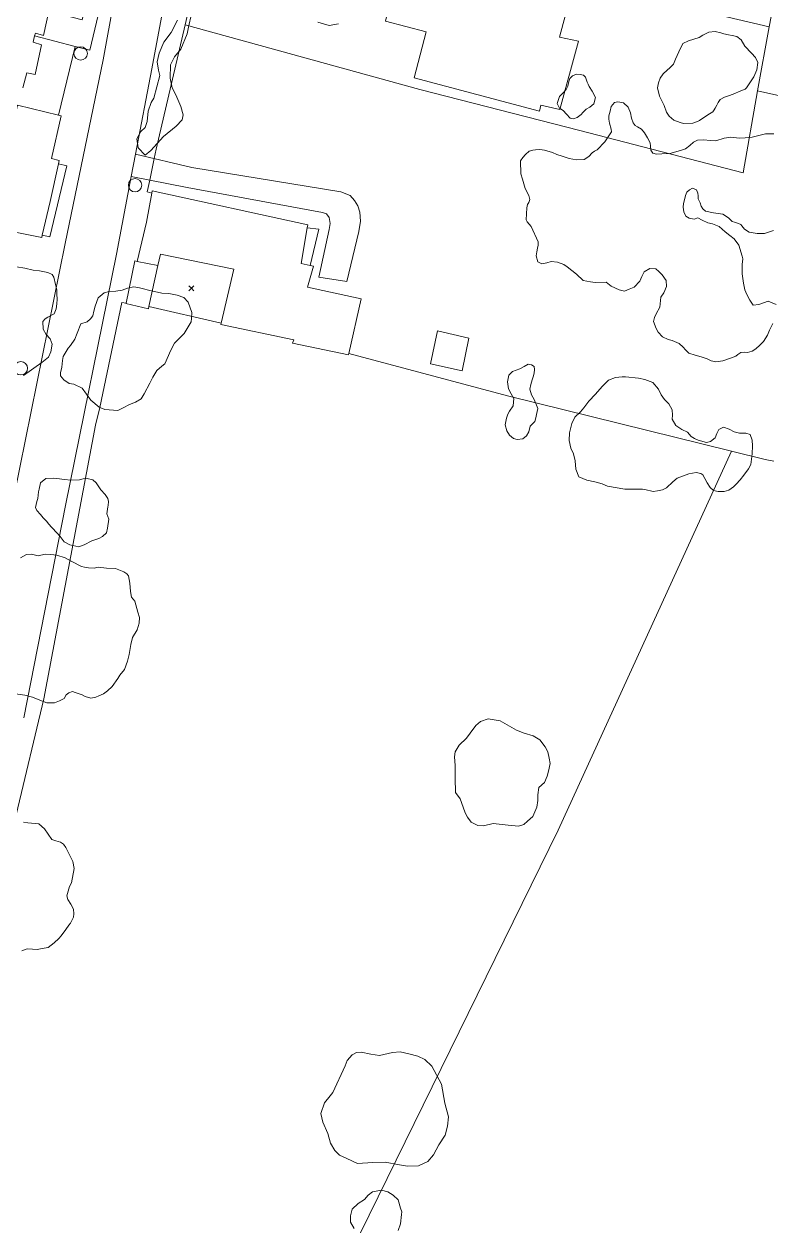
# Model space of a CAD drawing. Header units: metres. Extents: x 4652992 to 4879070, y 2074171 to 2309877.
# Drawn here: x 4654448.3 to 4654534.1, y 2307022.4 to 2307160.3 of the extents above; entities that cross this region are included whole.
import ezdxf

# ---------------------------------------------------------------- set-up
doc = ezdxf.new("R2010")
doc.units = ezdxf.units.M
doc.header["$MEASUREMENT"] = 0
doc.layers.get('0').update_dxf_attribs({"color": 4, "lineweight": 0})
for name, color, linetype, lineweight in [('Level 18', 5, 'Continuous', 0), ('Level 30', 5, 'Continuous', 0), ('Level 31', 38, 'Continuous', 0), ('Level 35', 4, 'Continuous', 0), ('Level 37', 3, 'Continuous', 0), ('Level 38', 3, 'Continuous', 0), ('Level 40', 1, 'Continuous', 0), ('Level 53', 5, 'Continuous', 0), ('Level 61', 4, 'Continuous', 0), ('Level 63', 3, 'Continuous', 0)]:
    doc.layers.add(name, color=color, linetype=linetype, lineweight=lineweight)

# ---------------------------------------------------------------- blocks, each defined once
blk = doc.blocks.new('POSTE')
at = {"color": 0, "linetype": 'ByBlock', "lineweight": -2}
blk.add_circle((0, 0), 0.770001, dxfattribs=at)
blk = doc.blocks.new('COTA')
at = {"color": 0, "linetype": 'ByBlock', "lineweight": -2, "ltscale": 10}
for p, q in [((0, 0), (-1.419522, -1.408457)), ((-1.408457, 1.419522), (0, 0)), ((1.419522, 1.408457), (0, 0)), ((0, 0), (1.408457, -1.419522))]:
    blk.add_line(p, q, dxfattribs=at)

msp = doc.modelspace()

# ---------------------------------------------------------------- linework, layer by layer
at = {"layer": 'Level 18', "color": 30}
for points in [[(4654447.181106, 2307106.234023, 1388.358107), (4654453.035022, 2307135.138085, 1386.264698), (4654457.418745, 2307156.240501, 1384.820176), (4654461.339118, 2307177.916714, 1383.519385), (4654466.528999, 2307204.416959, 1381.84234), (4654469.969536, 2307221.892487, 1380.746592), (4654477.03413, 2307256.23189, 1378.603132), (4654481.809552, 2307279.778996, 1377.057192), (4654481.983504, 2307280.636733, 1377.007993), (4654482.848666, 2307284.90276, 1376.819391), (4654488.335814, 2307312.239203, 1375.507242), (4654494.962577, 2307345.276137, 1374.230556), (4654497.914775, 2307359.293294, 1373.709576), (4654498.329158, 2307363.243513, 1373.50258), (4654498.468793, 2307371.045924, 1373.185825), (4654497.785152, 2307378.537099, 1372.926774), (4654497.402146, 2307380.829484, 1372.757568), (4654496.202634, 2307385.720767, 1372.483444), (4654495.114976, 2307388.697124, 1372.310823), (4654492.454009, 2307393.885061, 1371.968931), (4654491.474355, 2307395.807038, 1371.801524), (4654489.152291, 2307398.677326, 1371.590376), (4654488.391191, 2307399.455232, 1371.548028)], [(4654448.272891, 2307080.689882, 1390.116061), (4654453.065083, 2307105.059668, 1388.448677), (4654458.912653, 2307133.9324, 1386.226485), (4654460.623229, 2307142.826604, 1385.669328), (4654461.118059, 2307145.39949, 1385.553142), (4654463.00506, 2307155.211027, 1384.868406), (4654465.220579, 2307167.092806, 1384.040092), (4654465.632309, 2307169.300903, 1383.869892), (4654467.030991, 2307176.802002, 1383.442154), (4654468.369507, 2307183.636649, 1383.072532), (4654468.918893, 2307186.44189, 1382.870636), (4654471.067298, 2307197.412038, 1382.170379), (4654471.246335, 2307198.326229, 1382.108155), (4654471.527291, 2307199.830809, 1381.966354)]]:
    msp.add_polyline3d(points, dxfattribs=at)
at = {"layer": 'Level 30', "color": 1}
msp.add_line((4654461.321923, 2307133.096254, 1389.9), (4654463.684661, 2307132.614262, 1389.9), dxfattribs=at)
for points in [[(4654458.300547, 2307181.612243, 1385.7), (4654457.940548, 2307180.111441, 1385.7), (4654459.715478, 2307179.666876, 1386.4), (4654457.087707, 2307167.352387, 1386.4), (4654457.04813, 2307167.166921, 1386.4), (4654454.344955, 2307167.802999, 1387.4), (4654451.576398, 2307168.344072, 1387.4), (4654451.058465, 2307166.011353, 1387.4), (4654455.893323, 2307164.76503, 1387.4), (4654454.98794, 2307160.818742, 1387.4), (4654451.171206, 2307161.820029, 1387.4), (4654450.540116, 2307159.015785, 1387.4), (4654449.617262, 2307159.289366, 1388.5), (4654449.532056, 2307158.974814, 1388.40662), (4654449.343523, 2307158.27881, 1388.2), (4654450.334268, 2307157.97046, 1387.3), (4654449.600784, 2307154.566649, 1387.3), (4654448.631905, 2307154.752193, 1387.9), (4654448.179725, 2307153.025743, 1387.6)], [(4654511.179762, 2307164.010179, 1388.7), (4654509.808198, 2307158.846324, 1388.7), (4654512.006547, 2307158.389756, 1388.2), (4654509.855517, 2307150.517161, 1388.2), (4654507.66858, 2307151.01838, 1388.7), (4654507.506025, 2307150.344957, 1388.7), (4654493.137749, 2307154.178356, 1388.7), (4654494.496114, 2307159.469325, 1388.7), (4654489.819696, 2307160.675813, 1388.3), (4654490.262402, 2307162.447891, 1388.6), (4654490.628531, 2307164.278579, 1388.5), (4654495.424985, 2307162.977934, 1388.7), (4654497.117253, 2307169.8273, 1388.7), (4654501.816939, 2307168.570442, 1388.7), (4654501.398617, 2307166.48974, 1388.7), (4654511.179762, 2307164.010179, 1388.7)], [(4654452.58523, 2307149.810783, 1388.9), (4654451.484751, 2307144.917232, 1389.2), (4654452.364423, 2307144.662757, 1389.2), (4654452.279296, 2307144.287743, 1389.248106), (4654451.302671, 2307139.985389, 1389.8), (4654450.412939, 2307136.115956, 1388.866596), (4654450.349459, 2307135.83988, 1388.8), (4654436.244569, 2307138.652406, 1388.629763), (4654433.778565, 2307139.144129, 1388.6), (4654433.885695, 2307139.59145, 1388.6), (4654430.268335, 2307140.556382, 1388.4), (4654431.957032, 2307148.325903, 1388.4), (4654433.567097, 2307147.993416, 1388.49296), (4654435.421024, 2307147.610569, 1388.6), (4654435.449922, 2307147.687623, 1388.6), (4654435.657852, 2307148.242058, 1388.6), (4654443.005246, 2307146.623872, 1389), (4654446.462376, 2307145.878744, 1389), (4654447.56938, 2307151.016799, 1388.9), (4654452.27997, 2307149.88418, 1388.9), (4654452.58523, 2307149.810783, 1388.9)], [(4654461.321923, 2307133.096254, 1392.6), (4654462.389925, 2307137.612732, 1392.9), (4654462.990341, 2307140.936952, 1392.9), (4654463.036765, 2307141.193984, 1392.9), (4654480.895554, 2307137.28704, 1392.9), (4654480.835609, 2307136.942545, 1392.878555)], [(4654480.835609, 2307136.942545, 1392.878555), (4654480.122674, 2307132.845457, 1392.6235), (4654481.173753, 2307132.632943, 1390.330993), (4654481.577033, 2307132.551405, 1389.4514), (4654480.868806, 2307130.131198, 1390.3514), (4654487.041195, 2307128.800749, 1390.2), (4654485.63013, 2307122.530141, 1389.518819), (4654485.591146, 2307122.356897, 1389.5), (4654479.164377, 2307123.71072, 1389.5), (4654479.307621, 2307124.094935, 1389.8), (4654470.929495, 2307125.841553, 1389.8), (4654470.970722, 2307126.017287, 1389.8), (4654472.419512, 2307132.192922, 1389.8), (4654464.003068, 2307133.920994, 1392.2), (4654463.684661, 2307132.614262, 1392.6)]]:
    msp.add_polyline3d(points, dxfattribs=at)
at = {"layer": 'Level 31'}
msp.add_line((4654461.321923, 2307133.096254, 1389.9), (4654463.684661, 2307132.614262, 1389.9), dxfattribs=at)
at = {"layer": 'Level 31', "flags": 128}
for points, elevation in [([(4654463.684661, 2307132.614262), (4654462.657697, 2307127.924639), (4654462.600837, 2307127.664987), (4654460.01479, 2307128.258331), (4654460.023211, 2307128.298051), (4654461.054429, 2307133.162417), (4654461.321923, 2307133.096254)], 1389.9), ([(4654499.403128, 2307124.296654), (4654498.637058, 2307120.532759), (4654494.992106, 2307121.351525), (4654495.784733, 2307125.109122), (4654499.403128, 2307124.296654)], 1390)]:
    msp.add_lwpolyline(points, dxfattribs=dict(at, elevation=elevation))
at = {"layer": 'Level 35'}
msp.add_line((4654470.970722, 2307126.017287, 1389.551384), (4654462.657697, 2307127.924639, 1389.551384), dxfattribs=at)
at = {"layer": 'Level 35', "extrusion": (0.0159742072739065, 0.0675216876525355, 0.9975899189539376), "elevation": 231520.532464, "flags": 128}
msp.add_lwpolyline([(-3998338.921419, -3308683.442305), (-3998339.100647, -3308679.118638), (-3998330.55122, -3308679.118638)], dxfattribs=at)
at = {"layer": 'Level 35', "flags": 128}
for points, elevation in [([(4654450.412939, 2307136.115956), (4654451.28388, 2307135.906625), (4654453.239761, 2307144.056839), (4654452.279296, 2307144.287743)], 1388.351384), ([(4654481.173753, 2307132.632943), (4654482.175565, 2307136.793314), (4654480.835609, 2307136.942545)], 1389.151384)]:
    msp.add_lwpolyline(points, dxfattribs=dict(at, elevation=elevation))
at = {"layer": 'Level 37', "extrusion": (-0.9729276673113583, 0.2284975018511814, 0.034650336619553), "elevation": -4001231.131526, "flags": 128}
msp.add_lwpolyline([(-3310207.230745, 140115.897047), (-3310221.890875, 140115.19661), (-3310227.086732, 140114.296069)], dxfattribs=at)
at = {"layer": 'Level 37', "extrusion": (-0.2228108903208538, 0.1342016333304875, 0.9655802549585706), "elevation": -726120.298497, "flags": 128}
msp.add_lwpolyline([(-4377705.343759, 2700905.222863), (-4377775.436566, 2700899.031321), (-4377822.994362, 2700893.415009)], dxfattribs=at)
at = {"layer": 'Level 37'}
for points in [[(4654466.823552, 2307160.260492, 1387.051384), (4654493.771584, 2307152.841374, 1387.551384), (4654512.13627, 2307148.127147, 1388.051384), (4654530.898919, 2307143.270108, 1388.051384), (4654532.572774, 2307152.68405, 1388.051384), (4654533.875241, 2307160.009269, 1388.051384)], [(4654538.686132, 2307130.512386, 1388.851384), (4654548.03128, 2307129.593063, 1388.251384), (4654548.141919, 2307138.165953, 1388.251384), (4654549.568144, 2307148.872264, 1387.851384), (4654532.572774, 2307152.68405, 1388.051384)], [(4654436.014059, 2307036.264401, 1394.400124), (4654439.097123, 2307044.760174, 1394.051384), (4654447.388748, 2307069.569085, 1392.051384), (4654450.590231, 2307082.867062, 1391.951384), (4654456.531846, 2307114.292075, 1389.951384), (4654457.000415, 2307116.32384, 1389.951384), (4654459.542432, 2307128.359052, 1389.39), (4654460.023211, 2307128.298051, 1389.339233)], [(4654485.63013, 2307122.530141, 1389.551384), (4654503.853341, 2307117.668309, 1389.551384), (4654529.570207, 2307111.320903, 1389.290552), (4654533.431954, 2307110.367752, 1389.251384), (4654534.447287, 2307110.166619, 1389.212043)]]:
    msp.add_polyline3d(points, dxfattribs=at)
at = {"layer": 'Level 38'}
for p, q in [((4654463.266245, 2307144.891101, 1387.7514), (4654463.495364, 2307145.983126, 1387.7514)), ((4654462.745747, 2307142.410305, 1387.7514), (4654463.266245, 2307144.891101, 1387.7514))]:
    msp.add_line(p, q, dxfattribs=at)
at = {"layer": 'Level 38', "flags": 128}
for points, elevation in [([(4654452.27997, 2307149.88418), (4654454.175656, 2307157.785657), (4654449.532056, 2307158.974814)], 1387.451384), ([(4654462.990341, 2307140.936952), (4654462.463209, 2307141.063677), (4654462.745747, 2307142.410305)], 1387.7514)]:
    msp.add_lwpolyline(points, dxfattribs=dict(at, elevation=elevation))
at = {"layer": 'Level 38'}
msp.add_polyline3d([(4654454.175656, 2307157.785657, 1387.451384), (4654455.86405, 2307157.329371, 1387.451384), (4654458.162252, 2307167.027636, 1386.951384), (4654457.087707, 2307167.352387, 1386.951384)], dxfattribs=at)
at = {"layer": 'Level 40', "color": 3, "flags": 128}
for points, elevation in [([(4654513.560778, 2307152.642962), (4654513.945745, 2307151.901987), (4654513.769986, 2307151.174364), (4654513.278302, 2307150.806402), (4654512.861692, 2307150.582465), (4654512.484228, 2307150.187043), (4654512.305284, 2307149.946464), (4654511.860946, 2307149.607661), (4654511.424785, 2307149.469479), (4654511.034863, 2307149.522756), (4654510.623203, 2307149.986428), (4654510.240355, 2307150.402661), (4654509.82976, 2307150.70402), (4654509.550772, 2307151.216839), (4654509.83033, 2307152.04104), (4654510.198538, 2307152.398203), (4654510.585248, 2307152.831971), (4654510.753867, 2307153.196644), (4654510.883336, 2307153.732843), (4654511.01389, 2307154.106692), (4654511.287487, 2307154.40561), (4654511.771026, 2307154.572971), (4654512.17025, 2307154.557981), (4654512.550973, 2307154.466387), (4654512.780478, 2307154.249065), (4654513.002871, 2307153.668721), (4654513.108905, 2307153.440584), (4654513.205687, 2307153.174152), (4654513.560778, 2307152.642962)], 1390.1), ([(4654486.210337, 2307022.053002), (4654485.805481, 2307022.793771), (4654485.800324, 2307023.497304), (4654485.987485, 2307024.271829), (4654486.671402, 2307024.927334), (4654487.425618, 2307025.390421), (4654487.835311, 2307025.877562), (4654488.342032, 2307026.282928), (4654489.373971, 2307026.445348), (4654490.091506, 2307026.273369), (4654490.700334, 2307025.893304), (4654491.269018, 2307025.347263), (4654491.56509, 2307024.39832)], 1395), ([(4654491.56509, 2307024.39832), (4654491.692213, 2307023.958142), (4654491.680517, 2307023.6683), (4654491.536736, 2307022.59075), (4654491.294281, 2307021.829522)], 1395)]:
    msp.add_lwpolyline(points, dxfattribs=dict(at, elevation=elevation))
at = {"layer": 'Level 40', "color": 3}
for points in [[(4654467.548506, 2307161.501415, 1392.4), (4654467.187433, 2307159.998539, 1392.4), (4654467.059445, 2307159.202717, 1392.4), (4654466.327428, 2307157.471368, 1392.4), (4654465.603912, 2307156.564599, 1392.4), (4654465.133885, 2307155.660486, 1392.4), (4654465.086162, 2307154.146321, 1392.4), (4654465.318746, 2307153.009796, 1392.4), (4654465.757434, 2307152.205126, 1392.4), (4654466.31959, 2307150.862345, 1392.4), (4654466.595428, 2307149.906261, 1392.4), (4654466.465492, 2307149.365548, 1392.4), (4654465.785437, 2307148.6394, 1392.4), (4654464.322258, 2307147.452667, 1392), (4654462.858517, 2307145.833849, 1392), (4654462.221542, 2307145.287742, 1392), (4654461.409553, 2307146.118672, 1392), (4654461.281879, 2307147.166531, 1392), (4654461.737519, 2307148.010608, 1392), (4654462.226107, 2307148.465327, 1392), (4654462.459138, 2307149.172255, 1392), (4654462.554135, 2307150.3575, 1392), (4654462.919162, 2307151.350705, 1392), (4654463.228465, 2307151.848634, 1392), (4654463.909232, 2307154.419522, 1392), (4654463.740289, 2307155.032563, 1392), (4654463.598208, 2307156.020792, 1392), (4654463.829296, 2307156.982924, 1392), (4654464.386226, 2307158.248412, 1392), (4654465.227708, 2307159.38193, 1392), (4654465.947653, 2307160.799253, 1392)], [(4654484.422524, 2307160.365335, 1392.2), (4654483.364897, 2307160.174498, 1392.2), (4654482.06442, 2307160.550971, 1392.2)], [(4654526.863798, 2307149.934725, 1391.4), (4654525.900411, 2307149.276577, 1391.4), (4654525.673438, 2307149.169381, 1391.4), (4654525.143503, 2307148.973272, 1391.4), (4654524.06256, 2307148.931164, 1390.4), (4654523.682076, 2307149.022693, 1390.4), (4654522.94887, 2307149.320582, 1390.4), (4654522.414124, 2307149.773246, 1390.4), (4654522.116921, 2307150.209278, 1390.4), (4654521.826903, 2307151.008141, 1390.4), (4654521.615041, 2307151.464174, 1390.4), (4654521.316781, 2307152.062527, 1390.4), (4654521.063749, 2307153.014603, 1390.4), (4654521.202569, 2307153.588868, 1390.4), (4654521.370193, 2307154.115708, 1390.4), (4654521.737351, 2307154.635071, 1390.4), (4654522.162116, 2307155.059561, 1390.4), (4654522.502553, 2307155.301773, 1390.4), (4654522.88928, 2307155.735434, 1390.4), (4654523.151009, 2307156.307799, 1391.6), (4654523.506537, 2307157.157767, 1393.5), (4654523.973681, 2307158.094587, 1393.5), (4654524.614949, 2307158.424554, 1393.5), (4654525.257238, 2307158.592854, 1393.5), (4654525.870856, 2307158.808414, 1393.5), (4654526.257075, 2307159.078699, 1393.5), (4654526.983406, 2307159.428582, 1393.5), (4654527.683074, 2307159.50237, 1393.5), (4654528.327388, 2307159.347318, 1393.5), (4654528.697168, 2307159.217973, 1393.5), (4654529.227772, 2307159.090286, 1393.5), (4654529.6539, 2307159.0281, 1393.5), (4654530.184498, 2307158.900414, 1393.5), (4654530.659722, 2307158.5439, 1393.5), (4654531.080551, 2307157.796906, 1393.5), (4654531.858118, 2307156.983317, 1392.3), (4654532.306334, 2307156.511689, 1392.3), (4654532.603692, 2307155.914699, 1392.3), (4654532.485483, 2307155.094392, 1392.3), (4654532.130305, 2307154.290727, 1392.3), (4654531.304161, 2307153.034655, 1392.3), (4654531.144089, 2307152.871115, 1392.3), (4654530.652662, 2307152.66607, 1392.3), (4654529.770674, 2307152.309904, 1391.4), (4654529.240673, 2307152.113763, 1391.4), (4654528.757928, 2307151.946713, 1391.4), (4654528.247438, 2307151.664973, 1391.4), (4654528.050197, 2307151.34833, 1391.4), (4654527.890958, 2307151.022552, 1391.4), (4654527.693723, 2307150.70592, 1391.4), (4654527.562235, 2307150.494835, 1391.4), (4654527.430749, 2307150.283753, 1391.4), (4654526.863798, 2307149.934725, 1391.4)], [(4654529.562449, 2307122.012805, 1391.8), (4654528.588402, 2307121.663765, 1391.8), (4654527.786284, 2307121.545554, 1391.8), (4654527.238069, 2307121.677336, 1391.8), (4654526.78963, 2307121.90177, 1391.8), (4654526.076452, 2307122.150965, 1391.8), (4654525.382026, 2307122.317895, 1391.8), (4654524.66883, 2307122.567096, 1391.8), (4654524.292484, 2307122.929726, 1391.8), (4654524.016889, 2307123.22926, 1391.8), (4654523.53977, 2307123.655006, 1391.8), (4654522.734664, 2307124.004075, 1391.8), (4654522.296047, 2307124.109515, 1391.8), (4654521.637127, 2307124.423446, 1391.8), (4654521.150082, 2307124.968247, 1391.8), (4654520.901116, 2307125.378057, 1391.8), (4654520.594826, 2307126.190515, 1391.8), (4654520.710394, 2307126.668261, 1391.8), (4654520.926739, 2307127.082904, 1391.8), (4654521.329537, 2307127.826293, 1392.7), (4654521.443675, 2307128.983447, 1395), (4654521.79489, 2307129.479922, 1395), (4654522.09004, 2307130.222273, 1395), (4654522.058564, 2307130.888265, 1395), (4654521.600093, 2307131.540752, 1395), (4654521.234092, 2307131.938622, 1395), (4654520.886779, 2307132.254536, 1395), (4654520.196096, 2307132.265676, 1395), (4654519.526096, 2307131.884508, 1395), (4654519.284098, 2307131.361709, 1395), (4654519.042106, 2307130.838925, 1395), (4654518.374139, 2307130.147471, 1395), (4654517.812401, 2307129.895243, 1395), (4654517.295923, 2307129.670866, 1395), (4654516.653255, 2307129.820472, 1394.6), (4654515.746919, 2307130.260926, 1393.8), (4654515.186213, 2307130.701737, 1392.7), (4654513.913047, 2307130.658188, 1392), (4654513.355909, 2307130.753253, 1392), (4654512.944971, 2307130.813169, 1392), (4654512.542912, 2307130.909833, 1392), (4654511.754097, 2307131.610451, 1391), (4654510.705765, 2307132.474417, 1390.2), (4654510.301674, 2307132.727492, 1390.2), (4654509.595545, 2307133.014206, 1390.2), (4654508.872656, 2307133.071068, 1390.2), (4654508.370666, 2307132.918899, 1390.2), (4654507.767652, 2307132.83, 1390.2), (4654507.317997, 2307133.055048, 1390.2), (4654507.130565, 2307133.723803, 1390.2), (4654507.200687, 2307134.174727, 1390.2), (4654507.27081, 2307134.625661, 1390.2), (4654507.350886, 2307134.957261, 1390.2), (4654507.366573, 2307135.343334, 1390.2), (4654506.575652, 2307137.093084, 1391.3), (4654506.087889, 2307137.638623, 1391.3), (4654505.985936, 2307137.857802, 1391.3), (4654506.049607, 2307139.244134, 1391.3), (4654506.138451, 2307139.612133, 1391.3), (4654506.273835, 2307139.852137, 1391.3), (4654506.399279, 2307140.211347, 1391.3), (4654506.277437, 2307140.668971, 1391.3), (4654505.867435, 2307141.480565, 1392.2), (4654505.562864, 2307142.536295, 1392.7), (4654505.358247, 2307143.1297, 1392.7), (4654505.338804, 2307144.650435, 1392.7), (4654505.58249, 2307145.019455, 1392.7), (4654505.899247, 2307145.37091, 1392.7), (4654506.334478, 2307145.732754, 1392.7), (4654506.753028, 2307145.865352, 1392.7), (4654507.071903, 2307145.90529, 1392.7), (4654507.545781, 2307145.946826, 1392.7), (4654508.102643, 2307145.851769, 1392.7), (4654509.00708, 2307145.595357, 1392.7), (4654509.491909, 2307145.362114, 1392.7), (4654510.104073, 2307145.176001, 1392.7), (4654510.9082, 2307144.901156, 1393.5), (4654511.765241, 2307144.772693, 1393.5), (4654512.657741, 2307144.791042, 1393.5), (4654513.165548, 2307145.134937, 1393.5), (4654513.572758, 2307145.541873, 1393.5), (4654513.817292, 2307145.75492, 1393.5), (4654514.125944, 2307145.913709, 1393.5), (4654515.037478, 2307146.830789, 1392.3), (4654515.785855, 2307147.975598, 1391), (4654515.738305, 2307148.259842, 1391), (4654515.56005, 2307148.965267, 1391), (4654515.474861, 2307149.414479, 1391), (4654515.490623, 2307149.800441, 1391), (4654515.62412, 2307150.352972, 1391), (4654515.748721, 2307150.868683, 1391), (4654516.129657, 2307151.322744, 1391), (4654516.503731, 2307151.427651, 1391), (4654517.171769, 2307151.305922, 1391), (4654517.70526, 2307150.787794, 1391), (4654517.974521, 2307150.138355, 1391), (4654518.097307, 2307149.524171, 1391), (4654518.28341, 2307149.011699, 1391), (4654518.514021, 2307148.683404, 1391), (4654518.78914, 2307148.539276, 1391), (4654519.229527, 2307148.277446, 1391), (4654519.588776, 2307147.840272, 1391), (4654519.921307, 2307147.292617, 1391), (4654520.244924, 2307146.708151, 1391), (4654520.265727, 2307146.313447, 1391), (4654520.314239, 2307145.873117, 1391), (4654520.535908, 2307145.508051, 1391), (4654520.938639, 2307145.411181, 1391), (4654521.561805, 2307145.447041, 1392.2), (4654522.497448, 2307145.475966, 1394.2), (4654523.696553, 2307145.808389, 1394.2), (4654524.286755, 2307146.015659, 1394.2), (4654524.766625, 2307146.404695, 1394.2), (4654525.201177, 2307146.765837, 1394.2), (4654525.682035, 2307146.999426, 1394.2), (4654526.355018, 2307147.070379, 1394.2), (4654527.138333, 2307146.95956, 1394.2), (4654527.767383, 2307146.932457, 1395.7), (4654528.728168, 2307147.243555, 1395.7), (4654529.49029, 2307147.370063, 1395.7), (4654530.462797, 2307147.252301, 1395.7), (4654531.125582, 2307147.286512, 1395.7), (4654531.951615, 2307147.358915, 1395.7), (4654532.568223, 2307147.520434, 1395.7), (4654533.466093, 2307147.730489, 1395.7), (4654534.428801, 2307147.731282, 1395.7)], [(4654534.377298, 2307136.651957, 1397.6), (4654533.374072, 2307136.314061, 1397.6), (4654532.522944, 2307136.287093, 1397.6), (4654531.607159, 2307136.468731, 1397.6), (4654531.07088, 2307136.790766, 1397.6), (4654530.742491, 2307137.178644, 1397.6), (4654530.623878, 2307137.323009, 1397.6), (4654530.387591, 2307137.457064, 1397.6), (4654529.924791, 2307137.606985, 1397.6), (4654529.634552, 2307137.676789, 1397.6), (4654529.208347, 2307138.102857, 1396.5), (4654528.580538, 2307138.499956, 1395.4), (4654527.494469, 2307138.667402, 1394.4), (4654526.574657, 2307138.849842, 1394.4), (4654526.291054, 2307139.111952, 1394.4), (4654526.098061, 2307139.429834, 1394.4), (4654525.959239, 2307139.812257, 1394.4), (4654525.728832, 2307140.29428, 1394.4), (4654525.726895, 2307140.605013, 1394.4), (4654525.688518, 2307140.924515, 1394.4), (4654525.549686, 2307141.306968, 1394.4), (4654525.093691, 2307141.494215, 1394.4), (4654524.740093, 2307141.307766, 1394.4), (4654524.441646, 2307141.030487, 1394.4), (4654524.271233, 2307140.644852, 1394.4), (4654524.191436, 2307140.314997, 1394.4), (4654524.049577, 2307139.728603, 1394.4), (4654524.02493, 2307139.30794, 1394.4), (4654524.091868, 2307138.787702, 1394.4), (4654524.322288, 2307138.305718, 1394.4), (4654524.724077, 2307138.053975, 1394.4), (4654525.279507, 2307137.959174, 1394.4), (4654525.697084, 2307138.091417, 1394.4), (4654526.191449, 2307137.815506, 1395.6), (4654526.866909, 2307137.523523, 1397.1), (4654527.375175, 2307137.401284, 1397.1), (4654528.147358, 2307137.09966, 1397.1), (4654528.848819, 2307136.505951, 1397.1), (4654529.395261, 2307136.065444, 1397.1), (4654529.877925, 2307135.678918, 1397.1), (4654530.398767, 2307134.974143, 1397.1), (4654530.778151, 2307133.685302, 1397.1), (4654530.861472, 2307133.394848, 1397.1), (4654530.783798, 2307132.75682, 1397.1), (4654530.790387, 2307131.67365, 1397.1), (4654530.951002, 2307130.59213, 1397.1), (4654531.109728, 2307129.820109, 1397.1), (4654531.330322, 2307129.303595, 1397.1), (4654531.669571, 2307128.6427, 1397.1), (4654532.071621, 2307128.082586, 1397.1), (4654532.706374, 2307128.159147, 1395.6), (4654533.774878, 2307128.517689, 1393), (4654534.692278, 2307128.150748, 1392)], [(4654447.444715, 2307132.475527, 1397.8), (4654448.41093, 2307132.299615, 1397.8), (4654449.364361, 2307132.070469, 1397.8), (4654450.078494, 2307132.011448, 1397.8), (4654451.044683, 2307131.835541, 1397.8), (4654451.548796, 2307131.601771, 1397.8), (4654451.749739, 2307131.271952, 1397.8), (4654451.941608, 2307130.437593, 1397.8), (4654452.078651, 2307129.841646, 1397.8), (4654452.069579, 2307129.337131, 1397.8), (4654452.100692, 2307128.766675, 1397.8), (4654452.078843, 2307128.208964, 1397.8), (4654452.014819, 2307127.649761, 1396.3), (4654451.762579, 2307127.086986, 1395.2), (4654451.049783, 2307126.693404, 1395.2), (4654450.719963, 2307126.490231, 1395.2), (4654450.483617, 2307126.208115, 1395.2), (4654450.515405, 2307125.309163, 1394.7), (4654450.863487, 2307124.702253, 1393.4)], [(4654464.132255, 2307129.42893, 1392.8), (4654464.927191, 2307129.416112, 1392.8), (4654465.901306, 2307129.226554, 1392.8), (4654466.677378, 2307128.95092, 1392.8), (4654467.172981, 2307128.430793, 1392.8), (4654467.590325, 2307127.21661, 1392.8), (4654467.564122, 2307126.554611, 1392.8), (4654467.514873, 2307126.16548, 1392.8), (4654466.699415, 2307124.802208, 1392.8), (4654466.108192, 2307124.186982, 1392.8), (4654465.589272, 2307123.688041, 1392.8), (4654465.177238, 2307122.896173, 1392.8), (4654464.501431, 2307121.333609, 1394), (4654464.127716, 2307121.067666, 1394), (4654463.567859, 2307120.579656, 1394), (4654463.114723, 2307119.799234, 1394), (4654462.775591, 2307119.124845, 1394), (4654462.127676, 2307117.902234, 1394), (4654461.766953, 2307117.322024, 1394), (4654461.10189, 2307116.948321, 1394), (4654460.415211, 2307116.668732, 1394), (4654459.69824, 2307116.263063, 1394), (4654459.095248, 2307115.963385, 1394), (4654457.580615, 2307116.104988, 1394), (4654456.931484, 2307116.349841, 1394), (4654455.97507, 2307117.15752, 1394), (4654454.985306, 2307118.547221, 1393.1), (4654454.030555, 2307118.99916, 1393.1), (4654453.475909, 2307119.0879, 1393.1), (4654452.866339, 2307119.501428, 1393.1), (4654452.486411, 2307119.948819, 1393.1), (4654452.48348, 2307120.305644, 1393.1), (4654452.635071, 2307120.936967, 1393.1), (4654452.733206, 2307121.714712, 1393.1), (4654452.802488, 2307122.18778, 1393.1), (4654453.380197, 2307123.117483, 1393.1), (4654453.638738, 2307123.456068, 1393.1), (4654454.14596, 2307124.171424, 1392.6), (4654454.401771, 2307124.867402, 1392.6), (4654454.832488, 2307125.922408, 1392.6), (4654455.552389, 2307126.150453, 1392.6), (4654455.947031, 2307126.501225, 1392.6), (4654456.205791, 2307126.840095, 1392.6), (4654456.337334, 2307127.387796, 1392.6), (4654456.468882, 2307127.935513, 1392.6), (4654456.837526, 2307128.916497, 1392.6), (4654457.502564, 2307129.469756, 1392.6), (4654458.076527, 2307129.643799, 1392.6), (4654458.839881, 2307129.68319, 1392.6), (4654459.571434, 2307129.774793, 1392.6), (4654460.207584, 2307130.023037, 1392.6), (4654460.907346, 2307130.166855, 1392.6), (4654461.588284, 2307130.047773, 1392.6), (4654462.049465, 2307129.936935, 1392.6), (4654462.594494, 2307129.805945, 1392.6), (4654464.132255, 2307129.42893, 1392.8)], [(4654534.31327, 2307125.947885, 1392), (4654533.934758, 2307125.183572, 1392), (4654533.719278, 2307124.613353, 1392), (4654533.240076, 2307123.912182, 1392), (4654532.823182, 2307123.468173, 1392), (4654532.378658, 2307123.069692, 1392), (4654531.924298, 2307122.790201, 1392), (4654531.423561, 2307122.638477, 1392), (4654531.049284, 2307122.689581, 1392), (4654530.648317, 2307122.630488, 1392), (4654530.284844, 2307122.406899, 1392), (4654530.048779, 2307122.230426, 1392), (4654529.562449, 2307122.012805, 1391.8)], [(4654450.863487, 2307124.702253, 1393.4), (4654451.30624, 2307124.199565, 1393.4), (4654451.550625, 2307123.574713, 1393.4), (4654451.398301, 2307122.705538, 1393.4), (4654451.13758, 2307122.088878, 1393.4), (4654450.37178, 2307121.48038, 1393.4), (4654448.253225, 2307119.999818, 1392.5)], [(4654506.429222, 2307114.179448, 1393.4), (4654506.274872, 2307113.540598, 1393.4), (4654506.019188, 2307113.068417, 1393.4), (4654505.612465, 2307112.70369, 1393.4), (4654504.961484, 2307112.646674, 1393.4), (4654504.526527, 2307112.751189, 1393.4), (4654504.056162, 2307113.148802, 1393.4), (4654503.752109, 2307113.648757, 1393.4), (4654503.563695, 2307114.334391, 1393.4), (4654503.708906, 2307115.082187, 1393.4), (4654503.889531, 2307115.536874, 1393.4), (4654504.079256, 2307115.882649, 1393.4), (4654504.496934, 2307116.530548, 1392.7), (4654504.562678, 2307117.335404, 1392), (4654504.274301, 2307117.903791, 1392), (4654503.952388, 2307118.480252, 1392), (4654503.855063, 2307119.252315, 1392), (4654503.975176, 2307120.043458, 1392), (4654504.432527, 2307120.468348, 1392), (4654504.824778, 2307120.623656, 1392), (4654505.25056, 2307120.770907, 1392), (4654505.742431, 2307121.044898, 1392), (4654506.22617, 2307121.285193, 1392), (4654506.603121, 2307121.23025, 1392), (4654506.90584, 2307121.014868, 1392), (4654506.933157, 2307120.687402, 1392), (4654506.902524, 2307120.266906, 1392), (4654506.796698, 2307119.828838, 1392), (4654506.681769, 2307119.499927, 1392), (4654506.518001, 2307118.968847, 1392), (4654506.42129, 2307118.421668, 1392), (4654506.584643, 2307117.776357, 1392), (4654506.914648, 2307117.23361, 1392), (4654507.186699, 2307116.597862, 1392), (4654507.306441, 2307116.212615, 1392), (4654507.258565, 2307115.867656, 1392), (4654507.177166, 2307115.530759, 1392), (4654507.07949, 2307115.126491, 1392), (4654506.981816, 2307114.722232, 1392), (4654506.429222, 2307114.179448, 1393.4)], [(4654524.503607, 2307113.486456, 1394), (4654524.925016, 2307112.997712, 1394), (4654525.326743, 2307112.746182, 1394), (4654525.746196, 2307112.567886, 1394), (4654526.678613, 2307112.291122, 1393), (4654527.169647, 2307112.405898, 1393), (4654527.695239, 2307112.822753, 1393), (4654527.892515, 2307113.318525, 1393), (4654528.126278, 2307113.805542, 1393), (4654528.652859, 2307114.066994, 1393), (4654529.291758, 2307113.835841, 1393), (4654529.876406, 2307113.540127, 1393), (4654530.48769, 2307113.354414, 1393), (4654531.225227, 2307113.371158, 1393), (4654531.727062, 2307113.211749, 1393), (4654531.958602, 2307112.574111, 1393), (4654531.989976, 2307111.907005, 1393), (4654531.959165, 2307110.983296, 1393), (4654531.79547, 2307109.783696, 1393.9), (4654531.516659, 2307109.269509, 1393.9), (4654530.993599, 2307108.542826, 1393.9), (4654530.560214, 2307108.02708, 1393.9), (4654530.09041, 2307107.520102, 1393.9), (4654529.783128, 2307107.206531, 1393.9), (4654529.267092, 2307106.826909, 1393.9), (4654528.731417, 2307106.684449, 1393.9), (4654528.031331, 2307106.658976, 1393.9), (4654527.484873, 2307106.790282, 1393.9), (4654527.109773, 2307107.151591, 1393.9), (4654526.770133, 2307107.659347, 1393.9), (4654526.512215, 2307108.186219, 1393.9), (4654526.264122, 2307108.594515, 1393.9), (4654526.026826, 2307108.729022, 1393.9), (4654525.518103, 2307108.871087, 1392.9), (4654524.652092, 2307108.714314, 1392.5), (4654523.334051, 2307108.215932, 1392.5), (4654522.844723, 2307107.79013, 1392.5), (4654522.092994, 2307107.078091, 1392.5), (4654521.656963, 2307106.872376, 1392.5), (4654521.083811, 2307106.73842, 1392.5), (4654520.564917, 2307106.669048, 1392.5), (4654519.615895, 2307106.897072, 1392.5), (4654519.360386, 2307106.958464, 1392.5), (4654518.547408, 2307106.958959, 1393.6), (4654517.300653, 2307106.956382, 1395.6), (4654515.319766, 2307107.302912, 1396.9), (4654514.729329, 2307107.560529, 1396.9), (4654513.858404, 2307107.769792, 1396.9), (4654512.951179, 2307107.987776, 1396.9), (4654512.042923, 2307108.360344, 1396.9), (4654511.683737, 2307109.256934, 1396.9), (4654511.605027, 2307110.201931, 1396.9), (4654511.418457, 2307111.018535, 1396.9), (4654511.115205, 2307111.670257, 1396.9), (4654510.937434, 2307112.5234, 1396.9), (4654510.958766, 2307113.405922, 1396.9), (4654511.223306, 2307114.500215, 1396.9), (4654511.589976, 2307115.222644, 1396.9), (4654512.238219, 2307115.838834, 1396.9), (4654512.615777, 2307116.288499, 1396.9), (4654513.181624, 2307117.040343, 1396.9), (4654513.949906, 2307117.854909, 1397.8), (4654514.731186, 2307118.738209, 1399), (4654515.440314, 2307119.453238, 1399), (4654516.242458, 2307119.760933, 1399), (4654517.028008, 2307119.841618, 1399), (4654517.407582, 2307119.827382, 1399), (4654518.878475, 2307119.689948, 1399.2), (4654519.602211, 2307119.515983, 1399.2), (4654520.51665, 2307119.180709, 1399.2), (4654521.171902, 2307118.407378, 1399.2), (4654521.474086, 2307117.757424, 1399.2), (4654521.883837, 2307117.235582, 1399.2), (4654522.374745, 2307116.73273, 1399.2), (4654522.749258, 2307116.065443, 1399.2), (4654522.78932, 2307115.440079, 1399.2), (4654522.756048, 2307114.986288, 1399.2), (4654523.161108, 2307114.252013, 1398.1), (4654523.870042, 2307113.803993, 1396.2), (4654524.503607, 2307113.486456, 1394)], [(4654457.810499, 2307104.094693, 1394.4), (4654458.065585, 2307103.500628, 1394.4), (4654457.907015, 2307102.473143, 1394.4), (4654457.77585, 2307101.927486, 1394.4), (4654457.320427, 2307101.504106, 1394.4), (4654456.915456, 2307101.290593, 1394.4), (4654456.093995, 2307100.999522, 1394.4), (4654455.232201, 2307100.540575, 1394.4), (4654454.608199, 2307100.335281, 1394.4), (4654453.55327, 2307100.544204, 1394.4), (4654452.934981, 2307100.91463, 1394.4), (4654452.46077, 2307101.516823, 1394.4), (4654452.113396, 2307101.910995, 1394.4), (4654451.513768, 2307102.543331, 1394.4), (4654451.122929, 2307102.969186, 1393.7), (4654450.922366, 2307103.23954, 1393.7), (4654450.490957, 2307103.654212, 1393.7), (4654450.185053, 2307104.038751, 1393.7), (4654449.763717, 2307104.495459, 1393.7), (4654449.625155, 2307104.839826, 1393.7), (4654449.786606, 2307105.512141, 1393.7), (4654449.877424, 2307105.890329, 1393.7), (4654449.965293, 2307106.624802, 1393.7), (4654450.046024, 2307106.960989, 1393.7), (4654450.217583, 2307107.675406, 1393.7), (4654450.819143, 2307108.153226, 1393.7), (4654451.67471, 2307108.214447, 1393.7), (4654452.061384, 2307108.166029, 1393.7), (4654452.959731, 2307108.055957, 1394.6), (4654453.69035, 2307107.969275, 1394.6), (4654454.670259, 2307108.00031, 1394.6), (4654455.096803, 2307108.119853, 1394.6), (4654455.555055, 2307108.187384, 1394.6), (4654456.223705, 2307108.026788, 1394.6), (4654456.581086, 2307107.674565, 1394.6), (4654457.140198, 2307106.87433, 1394.6), (4654457.624361, 2307106.314096, 1394.6), (4654457.919747, 2307105.888, 1394.6), (4654458.006192, 2307105.512093, 1394.6), (4654457.988886, 2307105.072327, 1394.6), (4654457.948535, 2307104.904452, 1394.6), (4654457.810499, 2307104.094693, 1394.4)], [(4654447.921372, 2307099.078107, 1404.3), (4654448.576835, 2307099.446328, 1404.3), (4654449.152738, 2307099.483247, 1404.3), (4654449.936289, 2307099.295097, 1404.3), (4654450.726889, 2307099.499471, 1404.3), (4654451.406613, 2307099.423855, 1404.3), (4654452.086334, 2307099.348239, 1404.3), (4654453.024868, 2307099.079068, 1404.3), (4654453.789916, 2307098.63255, 1404.3), (4654454.916123, 2307098.055516, 1404.3), (4654455.246013, 2307097.976301, 1404.3), (4654455.709564, 2307097.908791, 1404.3), (4654456.357965, 2307097.884493, 1404.3), (4654456.820095, 2307097.992524, 1404.3), (4654457.79838, 2307097.889012, 1404.3), (4654458.827851, 2307097.817008, 1404.3), (4654459.78761, 2307097.455142, 1404.3), (4654460.128843, 2307097.241804, 1404.3), (4654460.326453, 2307096.975356, 1404.3), (4654460.477066, 2307096.150829, 1404.3), (4654460.556566, 2307095.212028, 1404.3), (4654460.654579, 2307094.531585, 1404.3), (4654461.028448, 2307094.091475, 1404.3), (4654461.386339, 2307092.837303, 1403), (4654461.58706, 2307092.21886, 1403), (4654461.520022, 2307091.576995, 1403), (4654461.289188, 2307090.799033, 1403), (4654460.770675, 2307089.914734, 1403), (4654460.581164, 2307089.126928, 1403), (4654460.384493, 2307087.946185, 1403), (4654460.210742, 2307087.201324, 1401.7), (4654459.847972, 2307086.223677, 1399.8), (4654459.304459, 2307085.605488, 1399.8), (4654459.079898, 2307085.21902, 1399.8), (4654458.414835, 2307084.27777, 1399.8), (4654457.901411, 2307083.784535, 1399.8), (4654457.428049, 2307083.457828, 1399.8), (4654456.891774, 2307083.234291, 1399.8), (4654456.541411, 2307083.054199, 1399.8), (4654455.993707, 2307082.965504, 1399.8), (4654455.330167, 2307083.124764, 1399.8), (4654454.986949, 2307083.339234, 1399.8), (4654454.200247, 2307083.582535, 1399.3), (4654453.860551, 2307083.704284, 1398.2), (4654453.43917, 2307083.570011, 1396.7), (4654453.140962, 2307083.3259, 1395.6), (4654452.936848, 2307082.899711, 1394.4)], [(4654452.936848, 2307082.899711, 1394.4), (4654452.386625, 2307082.632628, 1394.4), (4654451.804713, 2307082.417503, 1394.4), (4654450.918844, 2307082.408372, 1394.4), (4654450.113578, 2307082.734676, 1394.4), (4654449.266523, 2307083.071012, 1394.4), (4654448.389231, 2307083.281561, 1394.4), (4654447.324675, 2307083.448354, 1394.4)], [(4654507.31885, 2307071.860831, 1397.4), (4654507.323385, 2307071.186785, 1397.4), (4654507.196676, 2307070.432111, 1397.4), (4654506.769032, 2307069.35718, 1397.4), (4654506.140008, 2307068.835282, 1397.4), (4654505.70785, 2307068.434364, 1397.4), (4654505.102967, 2307068.243115, 1397.4), (4654503.927863, 2307068.359938, 1396.8), (4654502.211158, 2307068.570521, 1395.8), (4654501.077417, 2307068.280716, 1395.8), (4654500.416788, 2307068.326881, 1395.8), (4654499.674442, 2307068.729786, 1395.8), (4654499.248, 2307069.281643, 1395.8), (4654498.980292, 2307069.795419, 1395.8), (4654498.738251, 2307070.415435, 1395.8), (4654498.414469, 2307071.392264, 1395.8), (4654497.880922, 2307072.129166, 1397), (4654497.829918, 2307073.745787, 1397.4), (4654497.846121, 2307075.200119, 1397.4), (4654497.759842, 2307076.230435, 1397.4), (4654497.835135, 2307076.773277, 1397.4), (4654498.304176, 2307077.558187, 1397.4), (4654499.115746, 2307078.373105, 1397.4), (4654499.533578, 2307078.945987, 1397.4), (4654500.186758, 2307079.799003, 1397.4), (4654500.750255, 2307080.280863, 1397.4), (4654501.60503, 2307080.5806, 1397.4), (4654502.993802, 2307080.340334, 1398.3), (4654504.875423, 2307079.267908, 1399.4), (4654505.745243, 2307078.947187, 1399.4), (4654506.785845, 2307078.641419, 1399.4), (4654507.564591, 2307078.174715, 1399.4), (4654508.14844, 2307077.36317, 1399.4), (4654508.454645, 2307076.786142, 1399.4), (4654508.617135, 2307076.075798, 1399.4), (4654508.739747, 2307075.430994, 1399.4), (4654508.535084, 2307074.585075, 1399.4), (4654508.394383, 2307074.003529, 1399.4), (4654508.073267, 2307073.249939, 1398.8), (4654507.420235, 2307072.682784, 1398.5), (4654507.31885, 2307071.860831, 1397.4)], [(4654448.261422, 2307068.714111, 1398.4), (4654448.748008, 2307068.636374, 1398.4), (4654450.027392, 2307068.534255, 1399.9), (4654450.677548, 2307067.932254, 1402), (4654451.514728, 2307066.736457, 1403.7), (4654451.971397, 2307066.54947, 1403.7), (4654452.48215, 2307066.426939, 1403.7), (4654452.848241, 2307066.184254, 1403.7), (4654453.106152, 2307065.812665, 1403.7), (4654453.90874, 2307064.204404, 1402.7), (4654454.058521, 2307063.408394, 1401.7), (4654453.76941, 2307061.737445, 1401.2), (4654453.517021, 2307061.331952, 1401.2), (4654453.21547, 2307060.23925, 1401.2), (4654453.346752, 2307059.819433, 1401.2), (4654453.688792, 2307059.310243, 1401.2), (4654453.976561, 2307058.736421, 1401.2), (4654454.035904, 2307058.178573, 1401.2), (4654453.984185, 2307057.802691, 1401.2), (4654453.661171, 2307057.103613, 1401.2), (4654453.452969, 2307056.881762, 1401.2), (4654453.100933, 2307056.383807, 1401.2), (4654452.577313, 2307055.655254, 1401.2), (4654452.314872, 2307055.368786, 1401.2), (4654451.762235, 2307054.841344, 1401.2), (4654451.099831, 2307054.340244, 1401.2), (4654450.407107, 2307054.195808, 1401.2), (4654449.80523, 2307054.107227, 1401.2), (4654449.266427, 2307054.119978, 1401.2), (4654448.663261, 2307054.186984, 1401.2), (4654448.062683, 2307053.942817, 1401.2)], [(4654496.644118, 2307036.440869, 1398.8), (4654497.080012, 2307034.879599, 1398.8), (4654496.936746, 2307033.806887, 1398.8), (4654496.68365, 2307032.76057, 1398.8), (4654495.951261, 2307031.654443, 1398.8), (4654495.32875, 2307030.522053, 1398.8), (4654494.676343, 2307029.74641, 1398.8), (4654493.624584, 2307029.24128, 1398.8), (4654492.336546, 2307029.20054, 1398.8), (4654491.444567, 2307029.356104, 1398.8), (4654489.794253, 2307029.658163, 1398.2), (4654488.371909, 2307029.636026, 1397), (4654486.628592, 2307029.513679, 1395.8), (4654485.37196, 2307030.107306, 1395.8), (4654484.529731, 2307030.484641, 1395.8), (4654484.016624, 2307031.017032, 1395.8), (4654483.515124, 2307031.839093, 1395.8), (4654483.204019, 2307032.966496, 1395.8), (4654482.643851, 2307034.270662, 1395.8), (4654482.416296, 2307035.261174, 1395.8), (4654482.833741, 2307036.506627, 1395.8), (4654483.488655, 2307037.285691, 1395.8), (4654483.760967, 2307037.688459, 1395.8), (4654485.186361, 2307040.752514, 1396.9), (4654485.44326, 2307041.333671, 1396.9), (4654486.015585, 2307042.014522, 1396.9), (4654486.481191, 2307042.253494, 1396.9), (4654487.016931, 2307042.300342, 1396.9), (4654488.131847, 2307042.091439, 1396.9), (4654489.136595, 2307041.908951, 1396.9), (4654490.618625, 2307042.254824, 1396.9), (4654491.511532, 2307042.332904, 1396.9), (4654492.502915, 2307042.095178, 1396.9), (4654493.549362, 2307041.844248, 1396.9), (4654494.335431, 2307041.480442, 1396.9), (4654495.134591, 2307040.682159, 1398.2), (4654496.248172, 2307038.632112, 1399.2), (4654496.644118, 2307036.440869, 1398.8)]]:
    msp.add_polyline3d(points, dxfattribs=at)
at = {"layer": 'Level 53', "color": 212}
msp.add_polyline3d([(4654460.623229, 2307142.826604, 1385.669328), (4654467.067071, 2307141.562745, 1386.551893), (4654482.599056, 2307138.723302, 1386.986293), (4654483.049281, 2307138.562373, 1386.99361), (4654483.345621, 2307138.145788, 1387.003038), (4654483.487294, 2307137.44758, 1387.013783), (4654483.354176, 2307136.752452, 1387.022446), (4654482.172121, 2307131.296691, 1387.111893), (4654485.383589, 2307130.77279, 1387.128972), (4654486.773447, 2307136.541801, 1387.121255), (4654486.969601, 2307137.698887, 1387.100279), (4654486.893674, 2307138.755346, 1387.093602), (4654486.654538, 2307139.477322, 1387.079631), (4654486.260429, 2307140.070456, 1387.04284), (4654485.778759, 2307140.643125, 1387.019142), (4654484.684223, 2307141.072426, 1386.995195), (4654467.583369, 2307143.86941, 1386.563447), (4654461.118059, 2307145.39949, 1385.553142)], dxfattribs=at)

# ---------------------------------------------------------------- block references
at = {"layer": 'Level 61', "zscale": 0.1}
for p in [(4654454.811941, 2307156.965759, 1385.009417), (4654461.061804, 2307141.839612, 1386.03), (4654447.946019, 2307120.823366, 1387.809417)]:
    msp.add_blockref('POSTE', p, dxfattribs=at)
at = {"layer": 'Level 63', "xscale": 0.2, "yscale": 0.2, "zscale": 0.1}
msp.add_blockref('COTA', (4654467.529811, 2307130.014856, 1386.8094), dxfattribs=at)

doc.saveas('drawing.dxf')
